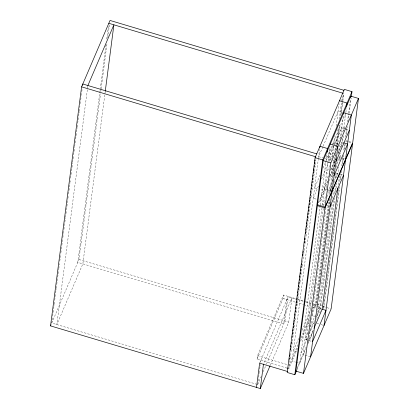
<?xml version="1.0" encoding="UTF-8"?>
<svg xmlns="http://www.w3.org/2000/svg" width="409" height="409" viewBox="0 0 409 409"><rect width="100%" height="100%" fill="white"/><g stroke="black" fill="none" stroke-linecap="round" stroke-linejoin="round"><path stroke-width="0.31" stroke-dasharray="2.04 1.53" d="M257.097 384.383L51.759 323.044L52.091 320.518M52.173 319.884L52.582 316.719M52.664 316.091L53.073 312.926M53.155 312.297L54.141 304.705M54.223 304.071L54.637 300.912M54.719 300.278L55.128 297.118M55.21 296.484L56.197 288.897M56.278 288.263L56.687 285.104M56.769 284.47L57.183 281.305M57.265 280.676L58.743 269.291M58.824 268.657L59.233 265.497M59.315 264.863L59.479 263.601M59.811 261.07L60.547 255.38M60.88 252.849L61.289 249.684M61.37 249.055L61.779 245.891M61.861 245.262L62.766 238.304M62.848 237.67L63.344 233.876M63.426 233.242L63.835 230.083M63.916 229.449L64.325 226.289M64.407 225.656L65.394 218.063M65.476 217.435L65.89 214.27M65.972 213.641L66.381 210.477M66.462 209.843L67.94 198.462M68.022 197.828L68.185 196.565M68.518 194.035L69.995 182.649M70.077 182.02L70.241 180.752M70.568 178.222L70.982 175.062M71.064 174.428L72.541 163.048M72.623 162.414L73.032 159.249M73.114 158.62L73.528 155.456M73.61 154.827L74.596 147.235M74.678 146.606L75.087 143.441M75.169 142.807L75.578 139.648M75.66 139.014L77.143 127.634M77.224 127L77.633 123.835M77.715 123.206L79.193 111.821M79.274 111.187L79.689 108.027M79.77 107.393L79.934 106.13M80.261 103.6L81.002 97.909M81.33 95.379L81.739 92.214M81.82 91.585L82.066 89.689M87.812 86.146L56.846 324.567L82.848 263.866L105.271 91.217M106.018 44.796L77.761 262.348L283.713 323.867L286.862 299.613M106.759 39.106L108.482 25.823M51.759 323.044L78.983 259.5L100.502 93.809M100.829 91.279L101.074 89.382M101.161 88.748L107.071 43.216M107.812 37.526L109.535 24.243M287.006 368.126L257.046 359.174L257.496 355.712L283.498 295.012L296.944 299.025M257.711 384.567L258.115 381.454M258.191 380.835L259.163 373.371M259.245 372.752L259.649 369.644M259.73 369.02L260.293 364.664M260.615 362.18L260.86 360.314M257.046 359.174L283.048 298.473L283.498 295.012M297.2 299.495L288.079 296.77L284.93 321.019L266.469 364.117M270.283 365.257L288.744 322.159L291.893 297.91L263.703 363.719M300.022 282.496L288.826 368.667L297.578 348.243M300.104 281.862L302.077 266.653M302.159 266.019L303.642 254.618M303.723 253.984L314.337 172.245M314.419 171.611L315.901 160.205M318.412 158.319L292.077 361.081L295.6 362.134M318.493 157.685L319.577 149.336M320.196 205.589L299.705 363.361L296.188 362.308M320.278 204.955L325.958 161.233M326.039 160.599L326.863 154.265M322.006 208.028L302.977 354.516L310.605 356.791M322.333 205.502L324.465 189.086L332.093 191.361M328.018 161.713L324.577 188.217L332.205 190.497M328.1 161.085L329.986 146.57M323.274 208.411L306.218 339.736L307.21 337.42M323.601 205.885L323.764 204.623L325.257 201.141M330.84 160.323L330.999 159.096L336.709 145.768M332.072 157.782L334.951 135.604M336.188 126.1L339.081 103.814M325.983 207.905L308.759 340.498L313.478 329.485M328.575 202.153L314.833 307.967L311.776 307.057M329.562 194.551L334.501 156.535M335.324 150.195L335.896 145.762M335.978 145.129L338.202 128.017M339.352 119.147L342.318 96.34M329.874 198.672L316.05 305.124L313.616 304.398M330.697 192.337L335.636 154.321M336.541 147.352L339.419 125.174M340.656 115.67L342.548 101.095M342.63 100.461L343.616 92.858M316.622 302.905L330.114 198.994M331.106 191.392L336.208 152.107M337.113 145.134L339.828 124.224M341.142 114.085L342.788 101.417M342.87 100.783L343.862 93.175M316.878 319.429L331.883 203.876M332.624 198.196L333.688 189.986M334.674 182.409L335.82 173.569M336.643 167.261L337.624 159.679M338.391 153.764L339.542 144.919M340.273 139.311L343.309 115.9M333.647 200.471L319.623 308.437L316.893 314.812M334.552 193.529L335.615 185.318M336.602 177.741L337.174 173.324L334.444 179.699M319.843 312.941L334.761 198.079M335.584 191.744L336.735 182.874M337.722 175.267L338.795 167.03M339.618 160.696L340.605 153.094M341.346 147.388L342.66 137.25M343.402 131.55L345.789 113.175M345.871 112.541L346.367 108.738M343.371 135.773L342.497 142.521L338.023 152.956M344.25 129.024L344.409 127.797L341.863 127.041L328.458 158.334L330.999 159.096M338.325 184.817L339.552 175.343M323.008 307.762L323.493 306.617L338.749 189.178M339.731 181.596L340.799 173.39M341.781 165.814L343.095 155.711M343.831 150.026L344.572 144.346M345.503 137.168L346.735 127.7M347.471 122.02L348.534 113.82M348.616 113.186L350.339 99.934M323.11 308.729L324.081 306.453L339.721 186.064M340.544 179.73L341.694 170.86M342.599 163.886L343.749 155.016M344.49 149.316L345.314 142.976M346.387 134.74L347.456 126.504M348.115 121.432L349.102 113.83M349.184 113.196L351.157 97.991M322.875 146.754L318.626 156.678L322.732 157.9M323.125 146.171L338.125 111.151L342.236 112.378M345.753 113.431L326.254 158.953L325.078 158.605M320.078 175.016L314.577 187.854L318.095 188.907M323.079 168.012L326.075 161.008M326.326 160.425L333.079 144.663M333.33 144.08L334.076 142.332L339.358 143.907M333.805 146.453L328.345 159.203L332.451 160.43M334.802 144.132L341.75 127.905L348.795 130.006M318.478 185.993L313.228 198.247L316.745 199.301M321.479 178.989L328.729 162.061M328.979 161.478L332.727 152.726L336.249 153.774M336.96 145.185L344.409 127.797M329.772 165.527L326.546 173.058L334.173 175.338M330.825 169.761L335.293 159.331M328.202 176.126L322.205 190.134L320.441 189.607M330.707 170.292L335.457 159.203M337.957 153.365L341.704 144.607L339.945 144.086M318.447 202.527L327.803 180.681M329.792 176.044L334.756 164.454M318.58 202.818L327.691 181.55M329.68 176.913L334.889 164.74M327.103 185.937L320.855 200.528L319.092 200.001M329.352 180.686L333.856 170.18M336.356 164.341L340.354 155.001M325.722 196.709L322.496 204.239L326.014 205.292M327.711 192.072L332.921 179.899M327.241 196.504L331.709 186.075M259.638 363.161L288.079 296.77M257.736 384.501L261.228 376.346M263.227 371.689L266.218 364.7M298.677 338.432L293.427 350.687L296.949 351.74M302.179 330.257L310.932 309.833M298.028 344.777L289.275 365.206L257.496 355.712M301.029 337.773L309.782 317.343M312.282 311.51L315.283 304.506L313.447 303.959M300.579 341.239L309.828 319.644M311.822 314.986L316.454 304.173M307.675 332.982L304.945 339.358L308.468 340.411M310.411 326.607L315.375 315.012M317.609 309.797L318.355 308.059L321.29 308.933M309.695 331.622L314.414 320.61M307.307 338.376L301.055 352.967L299.296 352.44M309.306 333.703L314.306 322.031M316.556 316.781L320.559 307.44L318.212 306.74M297.092 368.248L306.208 346.98M308.192 342.343L313.406 330.17M297.026 369.618L305.707 349.352M308.207 343.514L312.957 332.425M346.27 140.67L348.028 141.197M348.616 141.376L351.546 142.25M345.569 141.366L351.433 143.114M339.951 141.765L342.885 142.639M339.158 157.271L340.329 157.618M342.676 158.324L344.439 158.845M338.458 157.961L341.392 158.835M341.98 159.014L344.327 159.714M333.038 160.604L335.973 161.483M335.901 172.941L338.698 173.779M340.595 174.346L342.359 174.873M326.602 205.466L330.124 206.519M317.041 304.352L321.735 305.753M322.323 305.927L324.081 306.453M323.493 306.617L330.538 308.723M297.558 299.209L304.889 301.402M305.503 301.581L312.834 303.775M297.808 299.674L305.104 301.852M305.712 302.036L313.008 304.214M313.519 305.339L317.624 306.566M283.048 298.473L295.375 302.159M295.881 302.307L303.279 304.516M303.831 304.685L311.183 306.878M311.581 315.554L318.033 317.486M316.97 323.391L318.734 323.918M321.08 324.618L322.839 325.145M78.983 259.5L288.744 322.159M309.056 340.585L312.573 341.638"/><path stroke-width="0.61" d="M270.032 365.835L260.303 388.55L50.542 325.891L81.59 86.841L110.031 20.45L343.949 90.323M82.644 85.261L82.807 83.993L316.724 153.871M105.271 91.217L113.896 24.816L87.894 85.512M256.489 387.41L259.638 363.161L287.609 371.515M260.303 388.55L263.452 364.296M351.321 96.723L351.98 91.652L344.352 89.377L315.099 157.664L287.205 372.461L294.828 374.741L296.295 371.326M287.936 368.979L288.105 367.711M289.173 359.475L289.337 358.207M289.582 356.305L289.746 355.038M290.405 349.971L290.569 348.703M290.819 346.801L290.983 345.533M291.228 343.637L291.392 342.369M292.052 337.297L292.215 336.029M292.466 334.127L292.629 332.865M292.875 330.963L293.038 329.695M293.289 327.793L293.452 326.525M293.698 324.623L293.861 323.361M294.112 321.459L294.276 320.191M294.521 318.289L294.684 317.021M294.935 315.119L295.099 313.851M295.344 311.955L295.508 310.687M295.758 308.785L295.922 307.517M296.167 305.615L296.331 304.347M296.581 302.45L296.745 301.182M296.99 299.281L297.154 298.013M297.399 296.111L297.568 294.843M297.813 292.946L297.977 291.678M298.222 289.776L298.391 288.509M298.636 286.607L298.8 285.339M299.045 283.442L299.214 282.174M299.46 280.272L299.623 279.004M299.869 277.103L300.037 275.835M300.283 273.933L300.446 272.67M300.692 270.768L300.86 269.5M301.106 267.598L301.269 266.331M301.433 265.063L301.597 263.795M302.67 255.559L302.834 254.291M303.079 252.394L303.243 251.126M304.316 242.89L304.48 241.622M304.725 239.72L304.889 238.452M305.549 233.386L305.712 232.118M305.963 230.216L306.126 228.948M306.372 227.046L306.535 225.778M306.781 223.876L306.949 222.614M307.195 220.712L307.358 219.444M307.604 217.542L307.772 216.274M308.018 214.372L308.181 213.109M308.427 211.208L308.596 209.94M308.841 208.038L309.005 206.77M309.25 204.868L309.419 203.605M309.664 201.703L309.828 200.436M310.073 198.534L310.242 197.266M310.487 195.364L310.651 194.096M310.896 192.199L311.06 190.931M311.31 189.03L311.474 187.762M311.719 185.86L311.883 184.592M312.133 182.695L312.297 181.427M312.542 179.525L312.706 178.258M312.957 176.356L313.12 175.088M313.366 173.191L313.529 171.923M313.698 170.655L313.943 168.753M314.189 166.852L314.352 165.584M314.603 163.682L314.766 162.419M314.93 161.151L315.094 159.883M315.344 157.981L315.508 156.713L81.59 86.841M319.812 147.547L319.976 146.284L327.604 148.559L327.128 152.23M294.828 374.741L322.727 159.939L351.98 91.652M303.493 373.391L324.981 207.961L352.609 143.467L331.121 308.897L303.493 373.391L295.865 371.111L317.353 205.681L317.844 204.536M323.202 160.645L317.466 204.817L325.094 207.092L352.722 142.598L358.458 98.426L350.83 96.151L323.202 160.645L330.83 162.92L325.094 207.092M310.605 356.791L332.093 191.361M332.205 190.497L337.941 146.325L330.314 144.045M343.555 114.009L343.718 112.746L351.346 115.026L345.61 159.198M346.694 106.202L347.103 103.037L339.475 100.757M337.911 187.971L322.169 309.199L313.974 328.325M350.666 97.414L350.83 96.151M324.015 325.492L345.498 160.062M50.542 325.891L51.028 324.751M330.83 162.92L358.458 98.426M335.973 161.483L349.378 130.185M334.173 175.338L347.578 144.04L343.473 142.813M330.124 206.519L343.529 175.221M295.865 371.111L296.356 369.966M312.573 341.638L325.983 310.339L321.873 309.112M108.809 23.298L342.727 93.17M315.099 157.664L322.727 159.939M317.353 205.681L324.981 207.961"/></g></svg>
